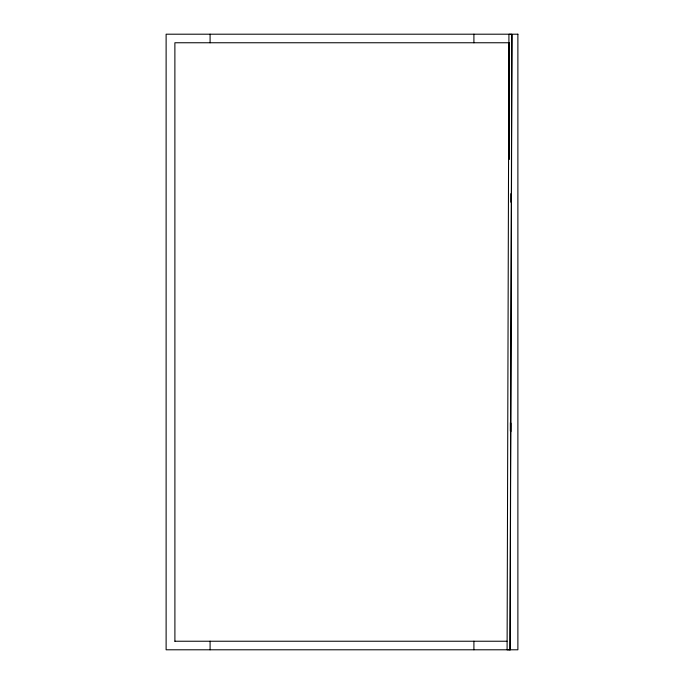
<?xml version="1.0" encoding="UTF-8"?>
<svg xmlns="http://www.w3.org/2000/svg" width="684" height="684" viewBox="0 0 684 684"><rect width="100%" height="100%" fill="white"/><g stroke="black" fill="none" stroke-linecap="round" stroke-linejoin="round"><path stroke-width="1.03" d="M509.956 649.791L507.092 649.791L508.93 34.405L510.179 34.405M510.119 649.791L511.957 34.405L508.93 34.405M509.999 649.791L511.837 34.405L510.521 34.405M509.118 159.244L509.118 42.759L509.093 159.261M509.118 42.759L174.882 42.759L174.907 641.216M174.882 641.233L506.981 641.233M510.845 193.666L510.845 202.207M510.845 423.097L510.845 431.638M510.367 422.584L510.367 431.117M473.909 34.2L473.909 42.784M473.909 641.207L473.909 649.791M210.091 34.2L210.091 42.784M210.091 641.207L210.091 649.791M517.882 34.2L166.118 34.2L166.118 649.791L517.882 649.791L517.882 34.2"/></g></svg>
